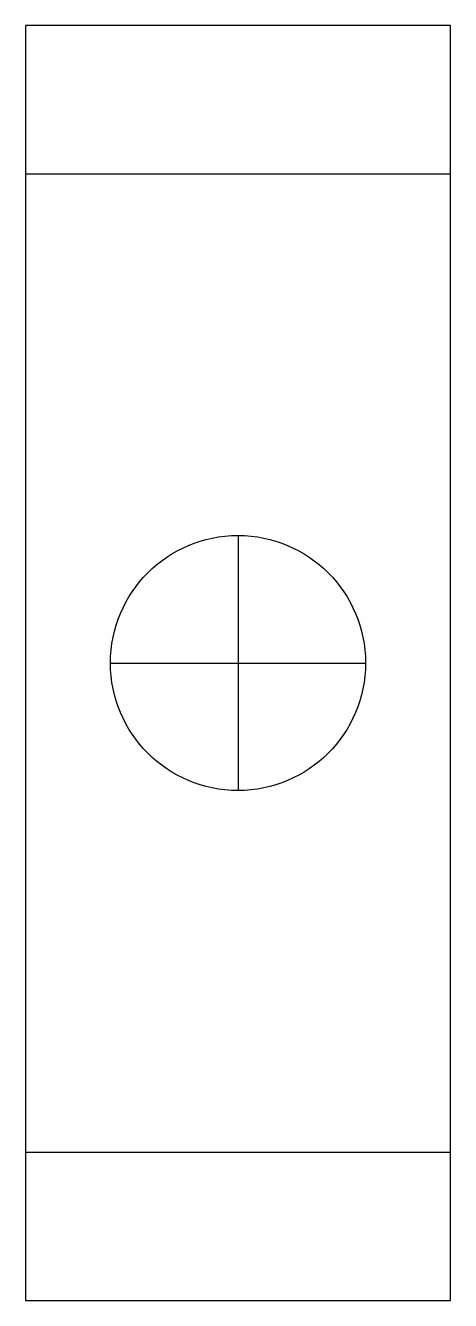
# Model space of a CAD drawing. Header units: millimetres. Extents: x 0 to 10, y 0 to 30.
import ezdxf

# ---------------------------------------------------------------- set-up
doc = ezdxf.new("R2010")
doc.units = ezdxf.units.MM
doc.layers.add('DIM1', color=11, linetype='Continuous')

# ---------------------------------------------------------------- blocks, each defined once
blk = doc.blocks.new('KR')
at = {"layer": 'DIM1'}
for p, q in [((-10, 11.51), (0, 11.51)), ((-5, 3), (-5, -3)), ((-8, 0), (-2, 0)), ((-10, -11.51), (0, -11.51))]:
    blk.add_line(p, q, dxfattribs=at)
blk.add_lwpolyline([(-10, -15), (0, -15), (0, 15), (-10, 15)], close=True, dxfattribs=at)
blk.add_circle((-5, 0), 3, dxfattribs=at)

msp = doc.modelspace()

# ---------------------------------------------------------------- block references
msp.add_blockref('KR', (10, 15))

doc.saveas('drawing.dxf')
